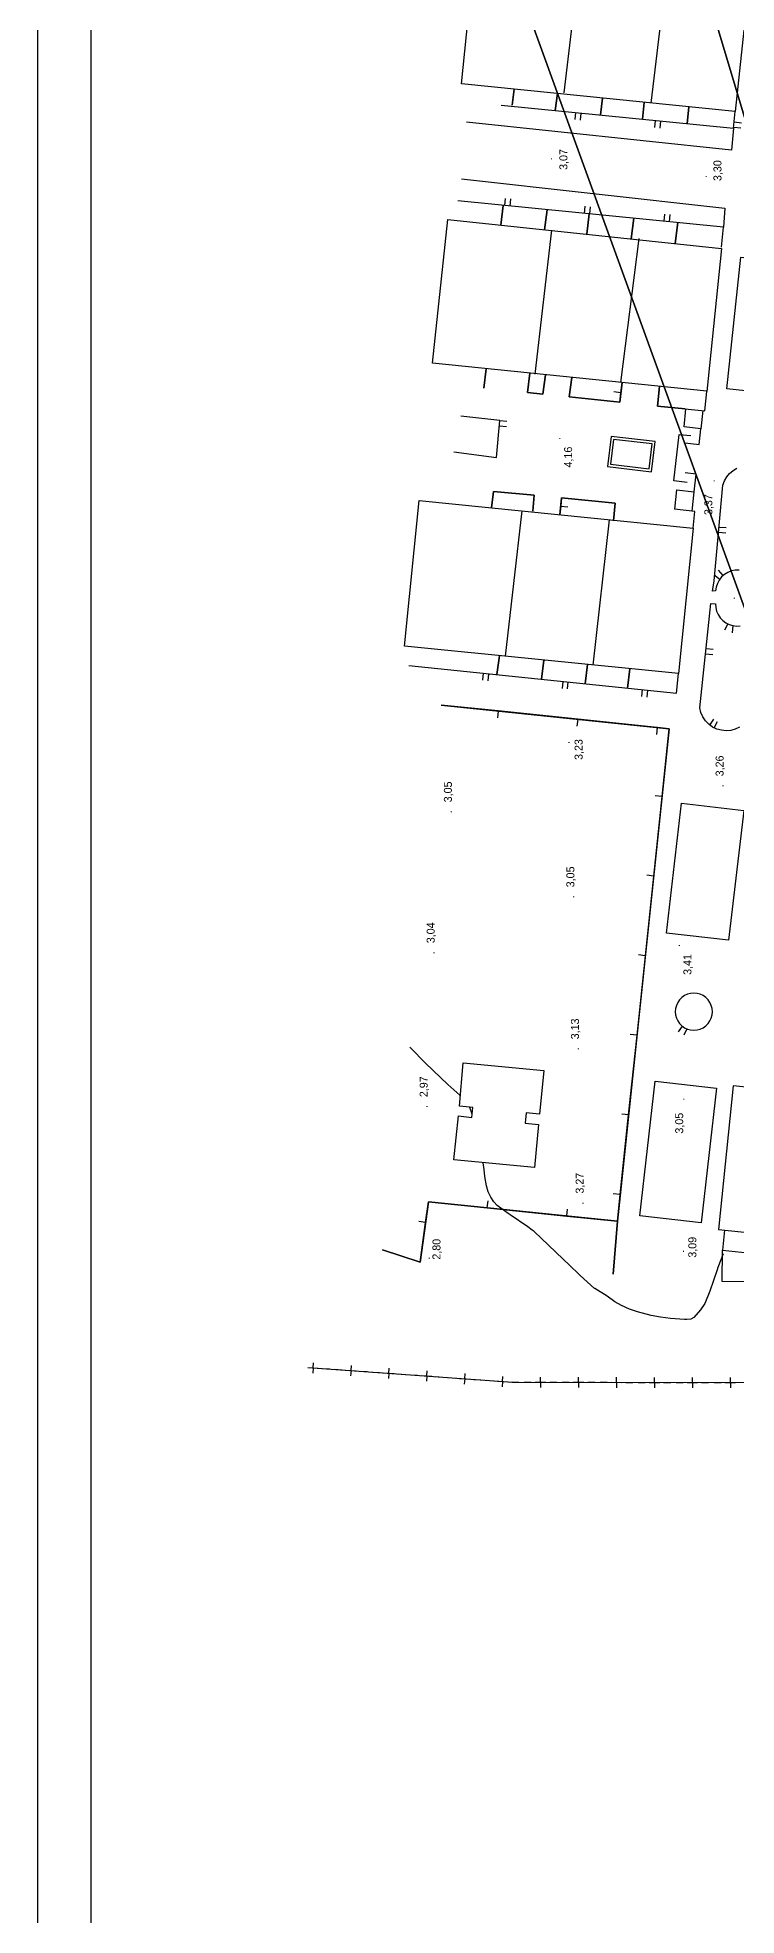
# Model space of a CAD drawing. Extents: x 729854 to 730444, y 4373781 to 4374808.
# Drawn here: x 729854.5 to 729985.5, y 4374028.7 to 4374380.7 of the extents above; entities that cross this region are included whole.
import ezdxf

# ---------------------------------------------------------------- set-up
doc = ezdxf.new("R2010")
doc.units = 0
doc.layers.get('0').update_dxf_attribs({"linetype": 'CONTINUOUS'})
for name, color, linetype in [('1', 7, 'CONTINUOUS'), ('26', 7, 'CONTINUOUS'), ('3', 7, 'CONTINUOUS'), ('44', 7, 'CONTINUOUS'), ('48', 7, 'CONTINUOUS'), ('53', 7, 'CONTINUOUS'), ('56', 7, 'CONTINUOUS'), ('PATTERN_CLASS', 7, 'CONTINUOUS')]:
    doc.layers.add(name, color=color, linetype=linetype)

msp = doc.modelspace()

# ---------------------------------------------------------------- linework, layer by layer
at = {"layer": '1', "color": 0, "linetype": 'CONTINUOUS'}
for p, q in [((729943.45, 4374368.02), (729943.82, 4374371.01)), ((729951.97, 4374370.18), (729951.54, 4374367.01)), ((729955.33, 4374366.63), (729955.2, 4374365.3)), ((729956.33, 4374366.53), (729956.19, 4374365.2)), ((729960.4, 4374369.33), (729960.02, 4374366.16)), ((729967.91, 4374365.37), (729968.23, 4374368.53)), ((729976.57, 4374367.69), (729976.25, 4374364.53)), ((729970.26, 4374365.13), (729970.13, 4374363.81)), ((729971.25, 4374365.03), (729971.12, 4374363.71)), ((729985, 4374363.87), (729986.32, 4374363.73)), ((729985.1, 4374364.86), (729986.43, 4374364.72)), ((729941.35, 4374345.53), (729941.78, 4374349.22)), ((729942.1, 4374349.19), (729942.23, 4374350.52)), ((729943.09, 4374349.09), (729943.22, 4374350.42)), ((729957.02, 4374347.72), (729957.15, 4374349.05)), ((729958.02, 4374347.63), (729958.15, 4374348.95)), ((729950, 4374348.41), (729949.55, 4374344.66)), ((729957.44, 4374343.82), (729957.91, 4374347.64)), ((729966.27, 4374346.82), (729965.78, 4374342.93)), ((729971.95, 4374346.26), (729972.08, 4374347.58)), ((729972.94, 4374346.16), (729973.07, 4374347.48)), ((729974.03, 4374342.05), (729974.52, 4374346)), ((729938.17, 4374314.93), (729938.62, 4374318.59)), ((729963.84, 4374314.11), (729962.55, 4374314.27)), ((729963.85, 4374314.11), (729964.08, 4374316)), ((729975.69, 4374307.72), (729976.04, 4374311.09)), ((729979.19, 4374310.77), (729978.85, 4374307.36)), ((729941.07, 4374307.87), (729942.39, 4374307.75)), ((729941.16, 4374308.87), (729942.48, 4374308.75)), ((729974.29, 4374295.89), (729973.9, 4374292.25)), ((729952.57, 4374292.82), (729952.41, 4374291.24)), ((729952.58, 4374292.82), (729953.88, 4374292.69)), ((729977.23, 4374291.91), (729977.6, 4374295.54)), ((729982.25, 4374288.93), (729983.58, 4374288.81)), ((729982.16, 4374287.94), (729983.49, 4374287.82)), ((729982.37, 4374279.1), (729981.32, 4374279.91)), ((729983.04, 4374279.83), (729982.15, 4374280.83)), ((729983.88, 4374270.77), (729983.29, 4374269.58)), ((729984.81, 4374270.44), (729984.68, 4374269.12)), ((729941.12, 4374264.81), (729940.6, 4374261.26)), ((729979.74, 4374265.18), (729981.06, 4374265.03)), ((729979.84, 4374266.17), (729981.17, 4374266.03)), ((729938.02, 4374261.53), (729937.88, 4374260.2)), ((729939.01, 4374261.43), (729938.88, 4374260.1)), ((729948.95, 4374260.4), (729949.39, 4374263.98)), ((729957.57, 4374263.16), (729957.15, 4374259.56)), ((729965.08, 4374258.74), (729965.5, 4374262.36)), ((729952.94, 4374259.99), (729952.81, 4374258.67)), ((729953.93, 4374259.89), (729953.8, 4374258.57)), ((729967.86, 4374258.46), (729967.73, 4374257.13)), ((729968.85, 4374258.36), (729968.72, 4374257.03)), ((729940.83, 4374254.45), (729930.13, 4374255.56)), ((729940.83, 4374254.44), (729940.69, 4374253.14)), ((729955.76, 4374252.89), (729955.62, 4374251.6)), ((729970.68, 4374251.35), (729970.55, 4374250.05)), ((729980.51, 4374251.81), (729981.29, 4374252.89)), ((729981.35, 4374251.29), (729981.93, 4374252.48)), ((729970.01, 4374223.51), (729971.58, 4374238.42)), ((729971.56, 4374238.43), (729970.27, 4374238.57)), ((729968.44, 4374208.58), (729970.01, 4374223.5)), ((729969.99, 4374223.51), (729968.7, 4374223.64)), ((729966.87, 4374193.66), (729968.44, 4374208.57)), ((729968.43, 4374208.58), (729967.13, 4374208.72)), ((729966.86, 4374193.66), (729965.56, 4374193.79)), ((729975.32, 4374195.39), (729974.56, 4374194.3)), ((729976.18, 4374194.88), (729975.63, 4374193.67)), ((729965.3, 4374178.73), (729966.87, 4374193.65)), ((729963.74, 4374163.81), (729965.3, 4374178.72)), ((729965.29, 4374178.73), (729964, 4374178.87)), ((729938.81, 4374161.33), (729938.95, 4374162.63)), ((729963.72, 4374163.81), (729962.43, 4374163.94)), ((729927.24, 4374158.59), (729925.95, 4374158.76)), ((729938.81, 4374161.32), (729953.73, 4374159.78)), ((729953.74, 4374159.79), (729953.87, 4374161.09)), ((729953.74, 4374159.78), (729963.21, 4374158.8))]:
    msp.add_line(p, q, dxfattribs=at)
for points in [[(729936.78, 4374399.6), (729988.21, 4374394.42), (729985.3, 4374366.8), (729933.98, 4374372.01), (729936.78, 4374399.63)], [(729941.4, 4374368.02), (729984.98, 4374363.66), (729985.3, 4374366.8)], [(729982.72, 4374341.38), (729983.1, 4374345.16), (729933.26, 4374350.06)], [(729979.98, 4374314.37), (729928.53, 4374319.63), (729931.4, 4374346.59), (729982.69, 4374341.13), (729979.98, 4374314.34)], [(729997.97, 4374338.26), (729995.37, 4374313.61), (729983.73, 4374314.84), (729986.33, 4374339.48), (729997.97, 4374338.26)], [(729946.81, 4374317.75), (729946.34, 4374314.13), (729949.23, 4374313.82), (729949.69, 4374317.45)], [(729954.63, 4374316.95), (729954.13, 4374313.31), (729963.64, 4374312.35), (729963.85, 4374314.1)], [(729971.11, 4374315.28), (729970.74, 4374311.59), (729975.89, 4374311.11)], [(729975.86, 4374311.11), (729979.61, 4374310.73), (729979.98, 4374314.34)], [(729932.52, 4374303.02), (729940.54, 4374301.98), (729941.16, 4374308.89), (729933.82, 4374309.73)], [(729975.87, 4374304.68), (729978.55, 4374304.42), (729978.85, 4374307.36), (729975.69, 4374307.72)], [(729976.28, 4374297.3), (729973.8, 4374297.58), (729974.78, 4374306.25), (729976.97, 4374306.06)], [(729982.96, 4374296.79), (729983.25, 4374297.59), (729983.68, 4374298.33), (729984.22, 4374298.98), (729984.87, 4374299.54), (729985.6, 4374299.96)], [(729974.29, 4374295.89), (729977.6, 4374295.54), (729977.95, 4374298.83), (729975.87, 4374299.1)], [(729986.01, 4374280.87), (729985.28, 4374280.84), (729984.57, 4374280.69), (729983.89, 4374280.42), (729983.28, 4374280.05), (729982.73, 4374279.56), (729982.28, 4374278.98), (729981.94, 4374278.35), (729981.72, 4374277.66), (729981.61, 4374276.94), (729981.01, 4374276.92), (729981.34, 4374278.83), (729982.96, 4374296.79)], [(729926.05, 4374293.89), (729977.37, 4374288.72), (729974.62, 4374261.44), (729923.3, 4374266.61), (729926.05, 4374293.89)], [(729947.33, 4374291.92), (729947.61, 4374294.91), (729939.94, 4374295.6), (729939.62, 4374292.54)], [(729962.45, 4374290.08), (729962.8, 4374293.37), (729952.73, 4374294.39), (729952.57, 4374292.83)], [(729977.38, 4374288.72), (729977.7, 4374291.86), (729973.9, 4374292.25)], [(729986.1, 4374251.41), (729985.3, 4374251.04), (729984.44, 4374250.81), (729983.56, 4374250.73), (729982.68, 4374250.82), (729981.82, 4374251.06), (729981.03, 4374251.44), (729980.31, 4374251.96), (729979.7, 4374252.62), (729979.21, 4374253.35), (729978.86, 4374254.17), (729978.66, 4374255.03), (729980.74, 4374274.61), (729981.59, 4374274.54), (729981.63, 4374273.83), (729981.79, 4374273.15), (729982.07, 4374272.5), (729982.45, 4374271.91), (729982.94, 4374271.39), (729983.5, 4374270.96), (729984.13, 4374270.65), (729984.81, 4374270.44), (729985.51, 4374270.37), (729986.21, 4374270.41)], [(729924.09, 4374262.96), (729974.25, 4374257.8), (729974.62, 4374261.44)], [(729970.68, 4374251.36), (729955.76, 4374252.91), (729940.84, 4374254.45)], [(729971.58, 4374238.43), (729972.91, 4374251.13), (729970.69, 4374251.36)], [(729986.87, 4374235.81), (729984.05, 4374211.46), (729972.37, 4374212.81), (729975.19, 4374237.16), (729986.87, 4374235.81)], [(729981.01, 4374198.08), (729980.96, 4374198.69), (729980.8, 4374199.27), (729980.55, 4374199.82), (729980.2, 4374200.32), (729979.77, 4374200.75), (729979.27, 4374201.1), (729978.72, 4374201.35), (729978.14, 4374201.51), (729977.53, 4374201.56), (729976.92, 4374201.51), (729976.34, 4374201.35), (729975.79, 4374201.1), (729975.29, 4374200.75), (729974.86, 4374200.32), (729974.51, 4374199.82), (729974.26, 4374199.27), (729974.1, 4374198.69), (729974.05, 4374198.08), (729974.1, 4374197.46), (729974.26, 4374196.89), (729974.51, 4374196.34), (729974.86, 4374195.84), (729975.29, 4374195.41), (729975.79, 4374195.06), (729976.34, 4374194.81), (729976.92, 4374194.65), (729977.53, 4374194.6), (729978.14, 4374194.65), (729978.72, 4374194.81), (729979.27, 4374195.06), (729979.77, 4374195.41), (729980.2, 4374195.84), (729980.55, 4374196.34), (729980.8, 4374196.89), (729980.96, 4374197.46), (729981.01, 4374198.08)], [(729949.39, 4374187.05), (729948.58, 4374178.89), (729946.08, 4374179.13), (729945.9, 4374177.2), (729948.39, 4374176.93), (729947.63, 4374168.85), (729932.54, 4374170.31), (729933.42, 4374178.54), (729935.92, 4374178.27), (729936.09, 4374180.09), (729933.58, 4374180.34), (729934.3, 4374188.51), (729949.39, 4374187.05)], [(729981.78, 4374183.77), (729978.91, 4374158.52), (729967.39, 4374159.83), (729970.26, 4374185.08), (729981.78, 4374183.77)], [(730036.01, 4374178.8), (729984.9, 4374184.19), (729982.17, 4374157.27), (730033.06, 4374152.02), (730036.15, 4374178.79)], [(729927.25, 4374158.59), (729927.77, 4374162.46), (729938.8, 4374161.32)], [(729962.4, 4374148.86), (729963.21, 4374158.8), (729963.74, 4374163.8)], [(729919.15, 4374153.41), (729926.25, 4374151.11), (729927.25, 4374158.58)], [(729983.27, 4374157.15), (729982.87, 4374153.36), (730032.74, 4374148.14), (730033.06, 4374151.98)]]:
    msp.add_lwpolyline(points, dxfattribs=at)
at = {"layer": '26', "color": 0, "linetype": 'CONTINUOUS'}
for points in [[(729970.29, 4374304.94), (729962.02, 4374305.92), (729961.34, 4374300.27), (729969.61, 4374299.28), (729970.29, 4374304.94)], [(729969.73, 4374304.5), (729962.46, 4374305.36), (729961.9, 4374300.71), (729969.17, 4374299.84), (729969.73, 4374304.5)]]:
    msp.add_lwpolyline(points, dxfattribs=at)
at = {"layer": '3', "color": 0, "linetype": 'CONTINUOUS'}
for p, q in [((729956.42, 4374397.62), (729953.18, 4374370.29)), ((729969.54, 4374368.4), (729972.81, 4374395.97)), ((729947.76, 4374317.55), (729950.93, 4374344.55)), ((729967.19, 4374343), (729963.78, 4374316.01)), ((729945.31, 4374291.95), (729942.16, 4374264.71)), ((729958.63, 4374263.05), (729961.69, 4374290.3))]:
    msp.add_line(p, q, dxfattribs=at)
at = {"layer": '44', "color": 0, "linetype": 'CONTINUOUS'}
msp.add_line((729935.97, 4374178.86), (729935.56, 4374180.14), dxfattribs=at)
for points in [[(729933.75, 4374182.33), (729933.67, 4374182.41), (729931.39, 4374184.4), (729930.05, 4374185.73), (729927.24, 4374188.44), (729924.46, 4374191.23), (729924.31, 4374191.46)], [(729983.01, 4374152.69), (729982.05, 4374150.12), (729981.9, 4374149.71), (729980.52, 4374145.71), (729979.6, 4374143.36), (729978.78, 4374142.19), (729977.51, 4374140.75), (729976.95, 4374140.42), (729976.22, 4374140.4), (729975.77, 4374140.41), (729973.16, 4374140.56), (729971.26, 4374140.8), (729969.54, 4374141.16), (729966.98, 4374141.79), (729965.48, 4374142.31), (729963.95, 4374142.98), (729962.72, 4374143.71), (729961.25, 4374144.73), (729958.99, 4374146.19), (729958.89, 4374146.19), (729956.21, 4374148.61), (729955.89, 4374148.92), (729954.33, 4374150.46), (729947.6, 4374156.86), (729947.24, 4374157.13), (729946.38, 4374157.75), (729943.1, 4374160.03), (729942.72, 4374160.28), (729940.64, 4374161.77), (729940.02, 4374162.44), (729939.44, 4374163.32), (729938.98, 4374164.33), (729938.66, 4374165.46), (729938.32, 4374167.16), (729938.21, 4374168.51), (729938.05, 4374169.77)]]:
    msp.add_lwpolyline(points, dxfattribs=at)
at = {"layer": '53', "color": 0, "linetype": 'CONTINUOUS'}
for points in [[(729984.98, 4374363.66), (729984.56, 4374359.55), (729934.92, 4374364.8)], [(729933.98, 4374354.19), (729983.31, 4374348.71), (729983.1, 4374345.16)], [(729982.84, 4374153.36), (729982.78, 4374147.59), (730022.29, 4374147.07), (730022.83, 4374147.19), (730023.31, 4374147.44), (730024.99, 4374148.95)]]:
    msp.add_lwpolyline(points, dxfattribs=at)
at = {"layer": '56', "color": 0, "linetype": 'CONTINUOUS'}
for p, q in [((729905.19, 4374131.41), (729907.13, 4374131.27)), ((729906.16, 4374131.34), (729906.09, 4374130.34)), ((729906.16, 4374131.34), (729906.23, 4374132.28)), ((729907.88, 4374131.22), (729909.2, 4374131.12)), ((729910.2, 4374131.05), (729911.52, 4374130.95)), ((729912.29, 4374130.9), (729914.24, 4374130.76)), ((729913.26, 4374130.83), (729913.19, 4374129.82)), ((729913.26, 4374130.83), (729913.33, 4374131.77)), ((729914.98, 4374130.7), (729916.3, 4374130.61)), ((729917.3, 4374130.53), (729918.62, 4374130.44)), ((729919.39, 4374130.38), (729921.34, 4374130.24)), ((729920.36, 4374130.31), (729920.29, 4374129.31)), ((729920.36, 4374130.31), (729920.43, 4374131.25)), ((729927.47, 4374129.8), (729927.53, 4374130.74)), ((729922.08, 4374130.19), (729923.4, 4374130.09)), ((729924.4, 4374130.02), (729925.72, 4374129.92)), ((729926.49, 4374129.87), (729928.44, 4374129.73)), ((729927.47, 4374129.8), (729927.39, 4374128.8)), ((729929.19, 4374129.67), (729930.5, 4374129.58)), ((729931.51, 4374129.51), (729932.82, 4374129.41)), ((729933.59, 4374129.35), (729935.54, 4374129.21)), ((729934.57, 4374129.28), (729934.49, 4374128.28)), ((729934.57, 4374129.28), (729934.63, 4374130.23)), ((729936.29, 4374129.16), (729937.6, 4374129.06)), ((729938.61, 4374128.99), (729939.92, 4374128.9)), ((729940.69, 4374128.84), (729942.64, 4374128.7)), ((729941.67, 4374128.77), (729941.59, 4374127.77)), ((729941.67, 4374128.77), (729941.74, 4374129.71)), ((729945.71, 4374128.63), (729947.03, 4374128.63)), ((729947.81, 4374128.62), (729949.76, 4374128.62)), ((729948.78, 4374128.62), (729948.78, 4374129.57)), ((729948.78, 4374128.62), (729948.78, 4374127.62)), ((729950.51, 4374128.62), (729951.82, 4374128.62)), ((729952.83, 4374128.62), (729954.15, 4374128.62)), ((729954.93, 4374128.62), (729956.88, 4374128.61)), ((729955.9, 4374128.61), (729955.9, 4374129.56)), ((729955.9, 4374128.61), (729955.9, 4374127.61)), ((729957.63, 4374128.61), (729958.94, 4374128.61)), ((729959.95, 4374128.61), (729961.27, 4374128.61)), ((729962.05, 4374128.61), (729964, 4374128.6)), ((729963.02, 4374128.6), (729963.02, 4374129.55)), ((729963.02, 4374128.6), (729963.02, 4374127.6)), ((729964.75, 4374128.6), (729966.06, 4374128.6)), ((729967.07, 4374128.6), (729968.39, 4374128.6)), ((729969.17, 4374128.6), (729971.12, 4374128.59)), ((729970.14, 4374128.6), (729970.14, 4374129.54)), ((729970.14, 4374128.6), (729970.14, 4374127.59)), ((729971.86, 4374128.59), (729973.18, 4374128.59)), ((729974.19, 4374128.59), (729975.51, 4374128.59)), ((729976.28, 4374128.59), (729978.23, 4374128.59)), ((729977.26, 4374128.59), (729977.26, 4374129.53)), ((729977.26, 4374128.59), (729977.26, 4374127.58)), ((729978.98, 4374128.58), (729980.3, 4374128.58)), ((729981.31, 4374128.58), (729982.63, 4374128.58)), ((729983.4, 4374128.58), (729985.35, 4374128.58)), ((729984.38, 4374128.58), (729984.38, 4374129.52)), ((729984.38, 4374128.58), (729984.38, 4374127.57))]:
    msp.add_line(p, q, dxfattribs=at)
msp.add_lwpolyline([(729943.39, 4374128.65), (729943.6, 4374128.63), (729944.7, 4374128.63)], dxfattribs=at)
at = {"layer": 'PATTERN_CLASS', "color": 0, "linetype": 'CONTINUOUS'}
for p, q in [((729943.82, 4374371.01), (729943.45, 4374368.02)), ((729951.54, 4374367.01), (729951.97, 4374370.18)), ((729960.02, 4374366.16), (729960.4, 4374369.33)), ((729968.23, 4374368.53), (729967.91, 4374365.37)), ((729976.25, 4374364.53), (729976.57, 4374367.69)), ((729941.78, 4374349.22), (729941.35, 4374345.53)), ((729949.55, 4374344.66), (729950, 4374348.41)), ((729957.91, 4374347.64), (729957.44, 4374343.82)), ((729965.78, 4374342.93), (729966.27, 4374346.82)), ((729974.52, 4374346), (729974.03, 4374342.05)), ((729938.62, 4374318.59), (729938.17, 4374314.93)), ((729940.6, 4374261.26), (729941.12, 4374264.81)), ((729949.39, 4374263.98), (729948.95, 4374260.4)), ((729957.15, 4374259.56), (729957.57, 4374263.16)), ((729965.5, 4374262.36), (729965.08, 4374258.74))]:
    msp.add_line(p, q, dxfattribs=at)
for points in [[(729941.4, 4374368.02), (729984.98, 4374363.66), (729985.3, 4374366.8)], [(729982.72, 4374341.38), (729983.1, 4374345.16), (729933.26, 4374350.06)], [(729949.69, 4374317.45), (729949.23, 4374313.82), (729946.34, 4374314.13), (729946.81, 4374317.75)], [(729964.08, 4374316), (729963.64, 4374312.35), (729954.13, 4374313.31), (729954.63, 4374316.95)], [(729975.89, 4374311.11), (729970.74, 4374311.59), (729971.11, 4374315.28)], [(729975.86, 4374311.11), (729979.61, 4374310.73), (729979.98, 4374314.34)], [(729932.52, 4374303.02), (729940.54, 4374301.98), (729941.16, 4374308.89), (729933.82, 4374309.73)], [(729975.87, 4374304.68), (729978.55, 4374304.42), (729978.85, 4374307.36), (729975.69, 4374307.72)], [(729976.28, 4374297.3), (729973.8, 4374297.58), (729974.78, 4374306.25), (729976.97, 4374306.06)], [(729982.96, 4374296.79), (729983.25, 4374297.59), (729983.68, 4374298.33), (729984.22, 4374298.98), (729984.87, 4374299.54), (729985.6, 4374299.96)], [(729974.29, 4374295.89), (729977.6, 4374295.54), (729977.95, 4374298.83), (729975.87, 4374299.1)], [(729986.01, 4374280.87), (729985.28, 4374280.84), (729984.57, 4374280.69), (729983.89, 4374280.42), (729983.28, 4374280.05), (729982.73, 4374279.56), (729982.28, 4374278.98), (729981.94, 4374278.35), (729981.72, 4374277.66), (729981.61, 4374276.94), (729981.01, 4374276.92), (729981.34, 4374278.83), (729982.96, 4374296.79)], [(729939.62, 4374292.54), (729939.94, 4374295.6), (729947.61, 4374294.91), (729947.33, 4374291.92)], [(729952.41, 4374291.24), (729952.73, 4374294.39), (729962.8, 4374293.37), (729962.45, 4374290.08)], [(729977.38, 4374288.72), (729977.7, 4374291.86), (729973.9, 4374292.25)], [(729986.1, 4374251.41), (729985.3, 4374251.04), (729984.44, 4374250.81), (729983.56, 4374250.73), (729982.68, 4374250.82), (729981.82, 4374251.06), (729981.03, 4374251.44), (729980.31, 4374251.96), (729979.7, 4374252.62), (729979.21, 4374253.35), (729978.86, 4374254.17), (729978.66, 4374255.03), (729980.74, 4374274.61), (729981.59, 4374274.54), (729981.63, 4374273.83), (729981.79, 4374273.15), (729982.07, 4374272.5), (729982.45, 4374271.91), (729982.94, 4374271.39), (729983.5, 4374270.96), (729984.13, 4374270.65), (729984.81, 4374270.44), (729985.51, 4374270.37), (729986.21, 4374270.41)], [(729924.09, 4374262.96), (729974.25, 4374257.8), (729974.62, 4374261.44)], [(729930.13, 4374255.56), (729972.91, 4374251.13), (729963.21, 4374158.8), (729962.4, 4374148.86)], [(729981.01, 4374198.08), (729980.96, 4374198.69), (729980.8, 4374199.27), (729980.55, 4374199.82), (729980.2, 4374200.32), (729979.77, 4374200.75), (729979.27, 4374201.1), (729978.72, 4374201.35), (729978.14, 4374201.51), (729977.53, 4374201.56), (729976.92, 4374201.51), (729976.34, 4374201.35), (729975.79, 4374201.1), (729975.29, 4374200.75), (729974.86, 4374200.32), (729974.51, 4374199.82), (729974.26, 4374199.27), (729974.1, 4374198.69), (729974.05, 4374198.08), (729974.1, 4374197.46), (729974.26, 4374196.89), (729974.51, 4374196.34), (729974.86, 4374195.84), (729975.29, 4374195.41), (729975.79, 4374195.06), (729976.34, 4374194.81), (729976.92, 4374194.65), (729977.53, 4374194.6), (729978.14, 4374194.65), (729978.72, 4374194.81), (729979.27, 4374195.06), (729979.77, 4374195.41), (729980.2, 4374195.84), (729980.55, 4374196.34), (729980.8, 4374196.89), (729980.96, 4374197.46), (729981.01, 4374198.08)], [(729963.21, 4374158.8), (729927.77, 4374162.46), (729926.25, 4374151.11), (729919.15, 4374153.41)], [(729983.27, 4374157.15), (729982.87, 4374153.36), (730032.74, 4374148.14), (730033.06, 4374151.98)], [(729905.19, 4374131.41), (729943.6, 4374128.63), (730036.03, 4374128.51), (730082.05, 4374128.51), (730101.06, 4374128.06), (730129.57, 4374127.7), (730163.46, 4374130.84), (730187.74, 4374131.34), (730216.66, 4374131.1), (730263.96, 4374130.55), (730336.31, 4374131.93)]]:
    msp.add_lwpolyline(points, dxfattribs=at)

# ---------------------------------------------------------------- texts
at = {"layer": '48', "color": 0, "linetype": 'CONTINUOUS'}
for s, p in [(' 3,07', (729953.82, 4374355.31)), ('.', (729950.96, 4374357.69)), (' 3,30', (729982.7, 4374353.22)), ('.', (729979.95, 4374354.35)), ('.', (729952.52, 4374305.23)), (' 4,16', (729954.7, 4374299.53)), ('.', (729981.45, 4374297.33)), (' 3,37', (729980.99, 4374290.61)), ('.', (729985.25, 4374275.29)), ('.', (729954.26, 4374248.23)), (' 3,23', (729956.67, 4374244.71)), (' 3,26', (729983.1, 4374241.64)), (' 3,05', (729932.17, 4374236.77)), ('.', (729983.1, 4374240.14)), ('.', (729932.17, 4374235.27)), (' 3,05', (729955.13, 4374220.83)), ('.', (729955.13, 4374219.33)), (' 3,04', (729928.94, 4374210.35)), ('.', (729928.94, 4374208.85)), ('.', (729974.9, 4374210.23)), (' 3,41', (729977.07, 4374204.42)), (' 3,13', (729955.99, 4374192.34)), ('.', (729955.99, 4374190.84)), (' 2,97', (729927.63, 4374181.5)), ('.', (729927.63, 4374180)), ('.', (729975.76, 4374181.4)), (' 3,05', (729975.53, 4374174.67)), (' 3,27', (729956.87, 4374163.42)), ('.', (729956.87, 4374161.92)), (' 2,80', (729930.03, 4374151.04)), (' 3,09', (729977.99, 4374151.41)), ('.', (729928.08, 4374151.59)), ('.', (729975.7, 4374152.88))]:
    msp.add_text(s, height=1.5, rotation=90, dxfattribs=at).set_placement(p)

# ---------------------------------------------------------------- meshes
at = {"color": 0, "linetype": 'CONTINUOUS'}
mesh = msp.add_polyface(dxfattribs=at)
corners = [(730162.5, 4373781), (729854.5, 4374807.5), (730444, 4373781), (730444, 4374807.5), (729854.5, 4373781)]
mesh.append_faces([[corners[k] for k in face] for face in [(0, 1, 4), (1, 0, 2, 3)]], dxfattribs={"vtx0": -1, "color": 0})
mesh = msp.add_polyface(dxfattribs=at)
corners = [(730434, 4373791), (730162.5, 4374611), (730162.5, 4373791), (729864.5, 4374611), (730434, 4374611), (729864.5, 4373791)]
mesh.append_faces([[corners[k] for k in face] for face in [(1, 0, 4), (2, 3, 5)]], dxfattribs={"vtx0": -1, "color": 0})
mesh.append_faces([[corners[k] for k in face] for face in [(0, 1, 3, 2)]], dxfattribs={"vtx0": -1, "vtx2": -1, "color": 0})

doc.saveas('drawing.dxf')
